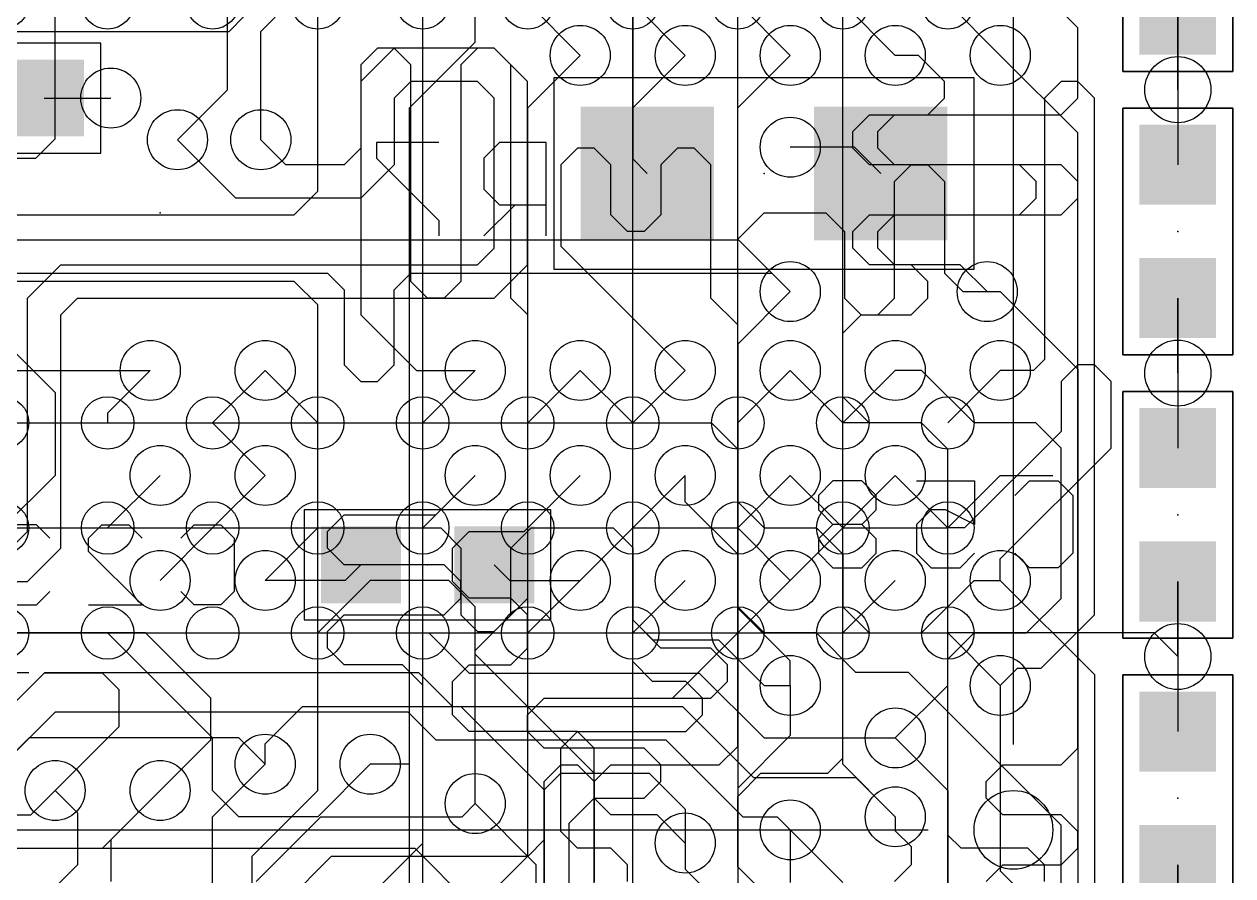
# Model space of a CAD drawing. Extents: x -61 to 136, y 23 to 123.
# Drawn here: x 89.76 to 98.97, y 73.45 to 79.94 of the extents above; entities that cross this region are included whole.
import ezdxf

# ---------------------------------------------------------------- set-up
doc = ezdxf.new("R2010")
doc.units = 0
for name, color, linetype in [('1', 14, 'CONTINUOUS'), ('13', 94, 'CONTINUOUS'), ('14', 94, 'CONTINUOUS'), ('16', 134, 'CONTINUOUS'), ('18', 94, 'CONTINUOUS'), ('2', 251, 'CONTINUOUS'), ('21', 251, 'CONTINUOUS'), ('23', 251, 'CONTINUOUS'), ('24', 54, 'CONTINUOUS'), ('26', 54, 'CONTINUOUS'), ('3', 214, 'CONTINUOUS'), ('39', 14, 'CONTINUOUS'), ('4', 214, 'CONTINUOUS'), ('40', 134, 'CONTINUOUS'), ('41', 14, 'CONTINUOUS')]:
    doc.layers.add(name, color=color, linetype=linetype)

# ---------------------------------------------------------------- blocks, each defined once
blk = doc.blocks.new('RECT')
blk.add_solid([(-0.5, -0.5), (0.5, -0.5), (-0.5, 0.5), (0.5, 0.5)])
blk = doc.blocks.new('PIE')
blk.add_circle((0, 0), 0.5)
blk = doc.blocks.new('ROUNDV')
blk.add_circle((0, 0), 0.5)

msp = doc.modelspace()

# ---------------------------------------------------------------- linework, layer by layer
at = {"layer": '1'}
for p, q in [((90, 79.0653), (90, 80.5)), ((91.567, 79.883), (91.784, 80.1)), ((94, 79.7), (93.6, 80.1)), ((94.8, 79.7), (94.4, 80.1)), ((95.6, 79.7), (95.2, 80.1)), ((96.4, 79.7), (96, 80.1)), ((97.2, 79.7), (96.8, 80.1)), ((91.313, 79.4385), (91.313, 80.01)), ((98.552, 79.4385), (98.552, 80.01)), ((91.567, 79.0575), (91.567, 79.883)), ((90.932, 79.0575), (91.313, 79.4385)), ((98.552, 79.4385), (98.552, 78.867)), ((89.8525, 78.9178), (90, 79.0653)), ((89.535, 78.9178), (89.8525, 78.9178)), ((98.552, 77.2795), (98.552, 77.851)), ((89.662, 77.47), (90, 77.132)), ((97.79, 77.343), (97.663, 77.216)), ((97.917, 77.343), (97.79, 77.343)), ((98.044, 77.216), (97.917, 77.343)), ((90.725, 77.3), (90.4, 76.975)), ((91.6, 77.3), (92, 76.9)), ((93.2, 77.3), (92.8, 76.9)), ((94, 77.3), (93.6, 76.9)), ((94.8, 77.3), (94.4, 76.9)), ((95.6, 77.3), (95.2, 76.9)), ((96.4, 77.3), (96, 76.9)), ((97.2, 77.3), (96.8, 76.9)), ((98.552, 77.2795), (98.552, 76.708)), ((97.663, 77.216), (97.663, 76.835)), ((98.044, 76.708), (98.044, 77.216)), ((90, 77.132), (90, 76.5)), ((90.4, 76.975), (90.4, 76.9)), ((91.6, 76.5), (91.2, 76.9)), ((97.663, 76.835), (96.928, 76.1)), ((97.2, 75.864), (98.044, 76.708)), ((90, 76.5), (89.6, 76.1)), ((90.4, 76.1), (90.8, 76.5)), ((93.2, 76.5), (92.8, 76.1)), ((94, 76.5), (93.6, 76.1)), ((94.8, 76.5), (94.4, 76.1)), ((95.6, 76.5), (95.2, 76.1)), ((96.4, 76.5), (96, 76.1)), ((91.2, 76.1), (90.8, 75.7)), ((91.6, 75.7), (92, 76.1)), ((96.928, 76.1), (96.8, 76.1)), ((97.2, 75.7), (97.2, 75.864)), ((92.4, 75.7), (92, 75.3)), ((93, 75.7), (92.4, 75.7)), ((93.2, 75.5), (93, 75.7)), ((94, 75.7), (93.6, 75.3)), ((94.4, 75.3), (94.8, 75.7)), ((95.6, 75.7), (95.2, 75.3)), ((96, 75.3), (96.4, 75.7)), ((98.552, 75.692), (98.552, 75.1205)), ((93.2, 75.1385), (93.2, 75.5)), ((91.2, 74.5), (90.4, 75.3)), ((98.3725, 75.3), (96.8, 75.3)), ((98.552, 75.1205), (98.3725, 75.3)), ((94.107, 74.2315), (93.2, 75.1385)), ((98.552, 75.1205), (98.552, 74.549)), ((91.6, 74.455), (91.8845, 74.7395)), ((91.8845, 74.7395), (93.091, 74.7395)), ((93.091, 74.7395), (93.726, 74.1045)), ((91.2, 74.1), (91.2, 74.5)), ((91.6, 74.3), (91.6, 74.455)), ((92.4, 74.3), (92, 73.9)), ((94.107, 71.8185), (94.107, 74.2315)), ((91.4, 73.9), (91.2, 74.1)), ((93.726, 74.1045), (93.726, 71.8185)), ((92, 73.9), (91.4, 73.9)), ((98.552, 72.9615), (98.552, 73.533))]:
    msp.add_line(p, q, dxfattribs=at)
at = {"layer": '13'}
for p, q in [((92.456, 79.756), (92.329, 79.629)), ((92.583, 79.756), (92.456, 79.756)), ((92.71, 79.629), (92.583, 79.756)), ((93.218, 79.756), (93.091, 79.629)), ((93.345, 79.756), (93.218, 79.756)), ((93.472, 79.629), (93.345, 79.756)), ((92.329, 79.629), (92.329, 77.724)), ((92.71, 77.978), (92.71, 79.629)), ((93.091, 79.629), (93.091, 77.978)), ((93.472, 77.851), (93.472, 79.629)), ((93.98, 78.994), (93.853, 78.867)), ((94.107, 78.994), (93.98, 78.994)), ((94.234, 78.867), (94.107, 78.994)), ((94.742, 78.994), (94.615, 78.867)), ((94.869, 78.994), (94.742, 78.994)), ((94.996, 78.867), (94.869, 78.994)), ((93.853, 78.867), (93.853, 78.247)), ((94.234, 78.486), (94.234, 78.867)), ((94.615, 78.867), (94.615, 78.486)), ((94.996, 77.851), (94.996, 78.867)), ((94.361, 78.359), (94.234, 78.486)), ((94.615, 78.486), (94.488, 78.359)), ((94.488, 78.359), (94.361, 78.359)), ((93.853, 78.247), (94.8, 77.3)), ((92.837, 77.851), (92.71, 77.978)), ((93.091, 77.978), (92.964, 77.851)), ((92.964, 77.851), (92.837, 77.851)), ((93.6, 77.723), (93.472, 77.851)), ((95.2, 77.647), (94.996, 77.851)), ((92.329, 77.724), (92.753, 77.3)), ((93.6, 75.566), (93.6, 77.723)), ((95.2, 75.488), (95.2, 77.647)), ((92.753, 77.3), (93.2, 77.3)), ((94.4, 76.9), (94, 77.3)), ((96, 76.9), (95.6, 77.3)), ((94.4, 75.399), (94.4, 76.9)), ((96.6, 76.9), (96, 76.9)), ((96.8, 76.7), (96.6, 76.9)), ((96.8, 71.3), (96.8, 76.7)), ((92.9, 76.2), (93.2, 76.5)), ((92.075, 76.073), (92.202, 76.2)), ((92.202, 76.2), (92.9, 76.2)), ((92.075, 75.946), (92.075, 76.073)), ((92.202, 75.819), (92.075, 75.946)), ((92.964, 75.819), (92.202, 75.819)), ((93.091, 75.692), (92.964, 75.819)), ((93.091, 75.565), (93.091, 75.692)), ((92.964, 75.438), (93.091, 75.565)), ((93.2, 75.166), (93.6, 75.566)), ((92.075, 75.311), (92.202, 75.438)), ((92.202, 75.438), (92.964, 75.438)), ((95.6, 75.088), (95.2, 75.488)), ((94.615, 75.184), (94.4, 75.399)), ((92.075, 75.184), (92.075, 75.311)), ((92.202, 75.057), (92.075, 75.184)), ((93.2, 74), (93.2, 75.166)), ((94.996, 75.184), (94.615, 75.184)), ((95.123, 75.057), (94.996, 75.184)), ((92.6465, 75.057), (92.202, 75.057)), ((92.8, 74.9035), (92.6465, 75.057)), ((95.123, 74.93), (95.123, 75.057)), ((95.6, 74.9), (95.6, 75.088)), ((92.8, 73.7), (92.8, 74.9035)), ((94.996, 74.803), (95.123, 74.93)), ((95.6, 74.9), (95.6, 74.518)), ((93.599, 74.676), (93.726, 74.803)), ((93.726, 74.803), (94.996, 74.803)), ((93.599, 74.549), (93.599, 74.676)), ((93.726, 74.422), (93.599, 74.549)), ((95.6, 74.518), (95.2, 74.118)), ((94.488, 74.422), (93.726, 74.422)), ((94.615, 74.295), (94.488, 74.422)), ((94.615, 74.168), (94.615, 74.295)), ((94.488, 74.041), (94.615, 74.168)), ((95.2, 74.118), (95.2, 66.8)), ((93.9165, 73.8505), (94.107, 74.041)), ((94.107, 74.041), (94.488, 74.041)), ((93.2, 74), (93.6625, 73.5375)), ((93.9165, 72.0835), (93.9165, 73.8505)), ((95.6, 73.8), (96, 73.4)), ((92.2, 73.1), (92.8, 73.7)), ((93.6625, 73.5375), (93.6625, 72.9615))]:
    msp.add_line(p, q, dxfattribs=at)
at = {"layer": '14'}
for p, q in [((96.393, 78.74), (96.52, 78.867)), ((96.52, 78.867), (96.647, 78.867)), ((96.647, 78.867), (96.774, 78.74)), ((96.393, 77.851), (96.393, 78.74)), ((96.774, 78.74), (96.774, 78.0415)), ((95.1955, 78.2955), (95.4, 78.5)), ((95.4, 78.5), (95.871, 78.5)), ((95.871, 78.5), (96.012, 78.359)), ((96.012, 78.359), (96.012, 77.851)), ((81.9785, 78.2955), (95.1955, 78.2955)), ((89.662, 78.0415), (92.075, 78.0415)), ((92.075, 78.0415), (92.202, 77.9145)), ((92.583, 77.9145), (92.71, 78.0415)), ((92.71, 78.0415), (95.4585, 78.0415)), ((95.4585, 78.0415), (95.6, 77.9)), ((96.774, 78.0415), (96.9155, 77.9)), ((92.202, 77.9145), (92.202, 77.343)), ((92.583, 77.343), (92.583, 77.9145)), ((96.9155, 77.9), (97.1, 77.9)), ((96.012, 77.851), (96.139, 77.724)), ((96.266, 77.724), (96.393, 77.851)), ((96.139, 77.724), (96.266, 77.724)), ((92.202, 77.343), (92.329, 77.216)), ((92.456, 77.216), (92.583, 77.343)), ((92.329, 77.216), (92.456, 77.216)), ((84.136, 76.9), (95, 76.9)), ((95, 76.9), (95.2, 76.7)), ((95.2, 76.7), (95.2, 76.3)), ((94.8, 76.3), (94.8, 76.5)), ((95.2, 75.9), (94.8, 76.3)), ((95.2, 76.3), (95.4, 76.1)), ((84.2, 76.1), (92.937, 76.1)), ((92.937, 76.1), (93.091, 75.946)), ((93.472, 75.946), (93.626, 76.1)), ((93.626, 76.1), (94.25, 76.1)), ((94.25, 76.1), (94.4, 75.95)), ((95.4, 76.1), (95.8, 76.1)), ((95.8, 76.1), (96, 75.9)), ((93.091, 75.946), (93.091, 75.438)), ((93.472, 75.438), (93.472, 75.946)), ((94.4, 75.95), (94.4, 75.4)), ((95.2, 75.5), (95.2, 75.9)), ((96, 75.9), (96, 75.5)), ((97.2, 75.7), (97.917, 74.983)), ((95.4, 75.3), (95.2, 75.5)), ((96, 75.5), (96.2, 75.3)), ((93.091, 75.438), (93.218, 75.311)), ((93.345, 75.311), (93.472, 75.438)), ((94.4, 75.4), (94.5525, 75.2475)), ((80.91, 75.3), (92.848, 75.3)), ((92.848, 75.3), (93.1545, 74.9935)), ((93.218, 75.311), (93.345, 75.311)), ((94.5525, 75.2475), (95.0525, 75.2475)), ((95.0525, 75.2475), (95.4, 74.9)), ((95.8, 75.3), (95.4, 75.3)), ((96.1, 75), (95.8, 75.3)), ((96.2, 75.3), (96.8, 75.3)), ((96.8, 75.3), (97.2, 74.9)), ((89.3445, 74.422), (89.9225, 75)), ((89.9225, 75), (92.767, 75)), ((92.767, 75), (93.0275, 74.7395)), ((93.1545, 74.9935), (94.9071, 74.9935)), ((94.9071, 74.9935), (95.4006, 74.5)), ((96.5, 75), (96.1, 75)), ((97.663, 73.837), (96.5, 75)), ((97.917, 74.983), (97.917, 66.167)), ((95.4, 74.9), (95.6, 74.9)), ((89.4715, 74.168), (90.0035, 74.7)), ((90.0035, 74.7), (92.686, 74.7)), ((92.686, 74.7), (92.9005, 74.4855)), ((93.0275, 74.7395), (94.7801, 74.7395)), ((94.7801, 74.7395), (95.3196, 74.2)), ((92.9005, 74.4855), (94.6531, 74.4855)), ((94.6531, 74.4855), (95.2386, 73.9)), ((95.4006, 74.5), (96.4, 74.5)), ((93.726, 74.1045), (93.853, 74.2315)), ((93.853, 74.2315), (94.5261, 74.2315)), ((94.5261, 74.2315), (94.8, 73.9576)), ((95.3196, 74.2), (96.1, 74.2)), ((96.1, 74.2), (96.4, 73.9)), ((89.814, 73.914), (90, 74.1)), ((90.36, 73.66), (90.8, 74.1)), ((93.726, 73.7235), (93.726, 74.1045)), ((93.1, 73.9), (93.2, 74)), ((94.8, 73.9576), (94.8, 73.7)), ((84.3915, 73.914), (89.814, 73.914)), ((91.531, 73.406), (92.025, 73.9)), ((92.025, 73.9), (93.1, 73.9)), ((95.2386, 73.9), (95.5, 73.9)), ((95.5, 73.9), (95.6, 73.8)), ((97.663, 71.755), (97.663, 73.837)), ((82.6135, 73.66), (90.36, 73.66)), ((93.6025, 73.6), (93.726, 73.7235)), ((91.404, 72.898), (92.106, 73.6)), ((92.106, 73.6), (93.6025, 73.6))]:
    msp.add_line(p, q, dxfattribs=at)
at = {"layer": '16'}
for p, q in [((94.4, 80.1), (94.4, 78.911)), ((98.552, 80.01), (98.552, 79.4385)), ((91.3257, 79.883), (91.44, 79.9973)), ((88.265, 79.883), (91.3257, 79.883)), ((92.583, 79.756), (92.329, 79.502)), ((93.345, 79.756), (92.583, 79.756)), ((93.599, 79.502), (93.345, 79.756)), ((92.329, 79.502), (92.329, 78.994)), ((92.71, 79.502), (92.583, 79.375)), ((93.218, 79.502), (92.71, 79.502)), ((93.345, 79.375), (93.218, 79.502)), ((93.599, 78.105), (93.599, 79.502)), ((97.663, 79.502), (97.536, 79.375)), ((97.79, 79.502), (97.663, 79.502)), ((97.917, 79.375), (97.79, 79.502)), ((89.916, 79.375), (90.424, 79.375)), ((92.583, 79.375), (92.583, 78.867)), ((93.345, 78.232), (93.345, 79.375)), ((97.536, 79.375), (97.536, 77.384)), ((97.917, 75.438), (97.917, 79.375)), ((98.552, 79.4385), (98.552, 78.867)), ((91.3765, 78.613), (90.932, 79.0575)), ((91.7575, 78.867), (91.567, 79.0575)), ((96.089, 79), (95.6, 79)), ((96.289, 78.8), (96.089, 79)), ((92.329, 78.994), (92.202, 78.867)), ((94.4, 78.911), (94.511, 78.8)), ((92.202, 78.867), (91.7575, 78.867)), ((92.583, 78.867), (92.329, 78.613)), ((92.329, 78.613), (91.3765, 78.613)), ((93.218, 78.105), (93.345, 78.232)), ((89.789, 77.851), (90.043, 78.105)), ((90.043, 78.105), (93.218, 78.105)), ((93.345, 77.851), (93.599, 78.105)), ((89.789, 76.073), (89.789, 77.851)), ((90.043, 77.724), (90.17, 77.851)), ((90.17, 77.851), (93.345, 77.851)), ((98.552, 77.851), (98.552, 77.2795)), ((90.043, 75.946), (90.043, 77.724)), ((97.536, 77.384), (97.452, 77.3)), ((96.6, 77.3), (96.4, 77.3)), ((97, 76.9), (96.6, 77.3)), ((97.452, 77.3), (97.2, 77.3)), ((98.552, 77.2795), (98.552, 76.708)), ((97.471, 76.9), (97, 76.9)), ((97.663, 76.708), (97.471, 76.9)), ((97.663, 75.563), (97.663, 76.708)), ((89.662, 75.946), (89.789, 76.073)), ((89.789, 75.692), (90.043, 75.946)), ((92.329, 75.819), (92.21, 75.7)), ((93.345, 75.819), (93.464, 75.7)), ((89.281, 75.692), (89.789, 75.692)), ((92.21, 75.7), (91.6, 75.7)), ((93.464, 75.7), (94, 75.7)), ((96.6, 75.3), (97, 75.7)), ((97, 75.7), (97.2, 75.7)), ((98.552, 75.1205), (98.552, 75.692)), ((97.4, 75.3), (97.663, 75.563)), ((97.5106, 75.0316), (97.917, 75.438)), ((82.307, 75.3), (96.6, 75.3)), ((96.8, 75.1), (97, 75.3)), ((97, 75.3), (97.4, 75.3)), ((96.8, 72.6), (96.8, 75.1)), ((98.552, 75.1205), (98.552, 74.549)), ((97.2, 74.9), (97.3316, 75.0316)), ((97.3316, 75.0316), (97.5106, 75.0316)), ((97.2, 74.9), (97.2, 73.488)), ((89.8035, 74.5), (89.2175, 73.914)), ((91.4, 74.5), (89.8035, 74.5)), ((91.6, 74.3), (91.4, 74.5)), ((93.726, 74.168), (93.853, 74.295)), ((93.853, 74.295), (93.98, 74.295)), ((93.98, 74.295), (94.107, 74.168)), ((93.726, 72.771), (93.726, 74.168)), ((94.107, 74.168), (94.107, 73.406)), ((95.6, 73.8), (95.6, 73.4)), ((83.185, 73.66), (92.74, 73.66)), ((92.74, 73.66), (93.2, 73.2)), ((97.2, 73.488), (97.917, 72.771)), ((98.552, 73.533), (98.552, 72.9615))]:
    msp.add_line(p, q, dxfattribs=at)
at = {"layer": '2'}
for p, q in [((96.8, 76.1), (97.2, 76.5)), ((97.2, 76.5), (97.6, 76.5)), ((94, 75.7), (94.4, 76.1)), ((94.4, 76.1), (95.2, 76.1)), ((95.2, 76.1), (95.6, 75.7)), ((95.6, 75.7), (96, 76.1)), ((96, 76.1), (96.8, 76.1)), ((95.6, 75.7), (94.7, 74.8)), ((94.7, 74.8), (94.3, 74.8))]:
    msp.add_line(p, q, dxfattribs=at)
at = {"layer": '21'}
for p, q in [((97.3, 74.45), (97.3, 83.2)), ((85.05, 73.8), (96.65, 73.8))]:
    msp.add_line(p, q, dxfattribs=at)
at = {"layer": '23'}
for p in [(90.8, 78.5), (98.552, 78.359), (98.552, 76.2), (98.552, 74.041)]:
    msp.add_point(p, dxfattribs=at)
at = {"layer": '24'}
for p in [(95.4, 78.8), (98.552, 78.359), (98.552, 76.2), (92.837, 75.819), (98.552, 74.041)]:
    msp.add_point(p, dxfattribs=at)
at = {"layer": '26'}
for p, q in [((92.9225, 79.0362), (92.448, 79.0362)), ((92.448, 79.0362), (92.448, 78.9176)), ((93.3852, 79.0362), (93.2666, 78.9176)), ((93.7411, 79.0362), (93.3852, 79.0362)), ((93.7411, 78.3244), (93.7411, 79.0362)), ((92.448, 78.9176), (92.9225, 78.443)), ((93.2666, 78.9176), (93.2666, 78.6803)), ((93.2666, 78.6803), (93.3852, 78.5617)), ((93.5038, 78.5617), (93.2666, 78.3244)), ((93.3852, 78.5617), (93.7411, 78.5617)), ((92.9225, 78.443), (92.9225, 78.3244)), ((95.9245, 76.4577), (95.8143, 76.3475)), ((96.1448, 76.4577), (95.9245, 76.4577)), ((96.255, 76.3475), (96.1448, 76.4577)), ((96.5627, 76.4577), (97.0034, 76.4577)), ((97.0034, 76.4577), (97.0034, 76.1272)), ((97.3112, 76.3475), (97.4213, 76.4577)), ((97.4213, 76.4577), (97.6416, 76.4577)), ((97.6416, 76.4577), (97.7518, 76.3475)), ((95.8143, 76.3475), (95.8143, 76.2373)), ((96.255, 76.2373), (96.255, 76.3475)), ((97.7518, 76.3475), (97.7518, 75.9069)), ((95.8143, 76.2373), (95.9245, 76.1272)), ((96.1448, 76.1272), (96.255, 76.2373)), ((96.6729, 76.2373), (96.5627, 76.1272)), ((96.7831, 76.2373), (96.6729, 76.2373)), ((97.0034, 76.1272), (96.7831, 76.2373)), ((89.8588, 76.1243), (89.6555, 76.1243)), ((89.9605, 76.0226), (89.8588, 76.1243)), ((90.2554, 76.0226), (90.3571, 76.1243)), ((90.3571, 76.1243), (90.5605, 76.1243)), ((90.5605, 76.1243), (90.6622, 76.0226)), ((90.9571, 76.0226), (91.0587, 76.1243)), ((91.0587, 76.1243), (91.2621, 76.1243)), ((91.2621, 76.1243), (91.3638, 76.0226)), ((95.9245, 76.1272), (95.8143, 76.017)), ((96.1448, 76.1272), (95.9245, 76.1272)), ((96.255, 76.017), (96.1448, 76.1272)), ((96.5627, 76.1272), (96.5627, 75.9069)), ((90.2554, 75.9209), (90.2554, 76.0226)), ((91.3638, 76.0226), (91.3638, 75.6159)), ((95.8143, 76.017), (95.8143, 75.9069)), ((96.255, 75.9069), (96.255, 76.017)), ((90.6622, 75.5142), (90.2554, 75.9209)), ((95.8143, 75.9069), (95.9245, 75.7967)), ((96.1448, 75.7967), (96.255, 75.9069)), ((96.5627, 75.9069), (96.6729, 75.7967)), ((96.8932, 75.7967), (97.0034, 75.9069)), ((97.4213, 75.7967), (97.3112, 75.9069)), ((97.7518, 75.9069), (97.6416, 75.7967)), ((95.9245, 75.7967), (96.1448, 75.7967)), ((96.6729, 75.7967), (96.8932, 75.7967)), ((97.6416, 75.7967), (97.4213, 75.7967)), ((89.8588, 75.5142), (89.9605, 75.6159)), ((91.0587, 75.5142), (90.9571, 75.6159)), ((91.3638, 75.6159), (91.2621, 75.5142)), ((89.6555, 75.5142), (89.8588, 75.5142)), ((90.2554, 75.5142), (90.6622, 75.5142)), ((91.2621, 75.5142), (91.0587, 75.5142))]:
    msp.add_line(p, q, dxfattribs=at)
at = {"layer": '3'}
for p, q in [((93.2, 79.8), (93.2, 81.3)), ((95.2, 78.3), (95.2, 81.357)), ((92, 78.665), (92, 80.9)), ((97.79, 79.91), (97.2, 80.5)), ((94.4, 72.2), (94.4, 80.1)), ((96, 74.3), (96, 80.1)), ((97.79, 79.375), (97.79, 79.91)), ((92.7, 79.3), (93.2, 79.8)), ((97.663, 79.248), (97.79, 79.375)), ((92.7, 74.3), (92.7, 79.3)), ((96.266, 79.121), (96.393, 79.248)), ((96.393, 79.248), (97.663, 79.248)), ((96.266, 78.994), (96.266, 79.121)), ((96.393, 78.867), (96.266, 78.994)), ((97.663, 78.867), (96.393, 78.867)), ((97.79, 78.74), (97.663, 78.867)), ((97.79, 78.613), (97.79, 78.74)), ((91.821, 78.486), (92, 78.665)), ((97.663, 78.486), (97.79, 78.613)), ((89.408, 78.486), (91.821, 78.486)), ((96.266, 78.359), (96.393, 78.486)), ((96.393, 78.486), (97.663, 78.486)), ((96.266, 78.232), (96.266, 78.359)), ((95.6, 77.9), (95.2, 78.3)), ((96.393, 78.105), (96.266, 78.232)), ((96.895, 78.105), (96.393, 78.105)), ((97.1, 77.9), (96.895, 78.105)), ((91.821, 77.978), (89.408, 77.978)), ((92, 77.799), (91.821, 77.978)), ((95.6, 77.9), (95.2, 77.5)), ((97.1, 77.9), (97.2, 77.9)), ((97.2, 77.9), (97.79, 77.31)), ((92, 74.1), (92, 77.799)), ((95.2, 77.5), (95.2, 70)), ((85.809, 77.3), (90.725, 77.3)), ((91.2, 76.9), (91.6, 77.3)), ((97.79, 77.31), (97.79, 70.19)), ((85.79, 76.9), (91.2, 76.9)), ((91.2, 76.1), (91.6, 76.5)), ((93.573, 76.073), (94, 76.5)), ((96.8, 76.1), (96.4, 76.5)), ((85.8, 76.1), (91.2, 76.1)), ((93.0275, 75.946), (93.1545, 76.073)), ((93.1545, 76.073), (93.573, 76.073)), ((96.8, 73.761), (96.8, 76.1)), ((93.0275, 75.692), (93.0275, 75.946)), ((93.1545, 75.565), (93.0275, 75.692)), ((93.472, 75.565), (93.1545, 75.565)), ((93.599, 75.438), (93.472, 75.565)), ((93.599, 75.184), (93.599, 75.438)), ((90.689, 75.3), (85.8, 75.3)), ((91.186, 74.803), (90.689, 75.3)), ((93.472, 75.057), (93.599, 75.184)), ((93.0275, 74.93), (93.1545, 75.057)), ((93.1545, 75.057), (93.472, 75.057)), ((89.916, 74.9935), (89.3445, 74.422)), ((90.3605, 74.9935), (89.916, 74.9935)), ((90.4875, 74.8665), (90.3605, 74.9935)), ((90.4875, 74.5875), (90.4875, 74.8665)), ((93.0275, 74.676), (93.0275, 74.93)), ((91.186, 74.486), (91.186, 74.803)), ((93.1545, 74.549), (93.0275, 74.676)), ((90, 74.1), (90.4875, 74.5875)), ((90.8, 74.1), (91.186, 74.486)), ((93.98, 74.549), (93.1545, 74.549)), ((94.107, 74.422), (93.98, 74.549)), ((94.107, 72.771), (94.107, 74.422)), ((91.2, 73.9), (91.6, 74.3)), ((92.7, 74.3), (92.4, 74.3)), ((92.7, 72.973), (92.7, 74.3)), ((96.4, 73.9), (96, 74.3)), ((90, 74.1), (90.17, 73.93)), ((90.8, 74.1), (90.424, 73.724)), ((91.5, 73.6), (92, 74.1)), ((90.17, 73.93), (90.17, 73.533)), ((91.2, 67.927), (91.2, 73.9)), ((96.4, 73.9), (96.4, 73.794)), ((96.4, 73.794), (96.52, 73.674)), ((96.901, 73.66), (96.8, 73.761)), ((90.424, 73.724), (90.424, 73.406)), ((96.52, 73.674), (96.52, 73.533)), ((97.409, 73.66), (96.901, 73.66)), ((97.536, 73.533), (97.409, 73.66)), ((91.5, 71.3), (91.5, 73.6)), ((90.17, 73.533), (89.662, 73.025)), ((96.52, 73.533), (96.393, 73.406)), ((97.536, 73.406), (97.536, 73.533))]:
    msp.add_line(p, q, dxfattribs=at)
at = {"layer": '39'}
for p, q in [((98.1329, 79.5782), (98.1329, 81.4578)), ((98.9711, 81.4578), (98.9711, 79.5782)), ((98.9711, 79.5782), (98.1329, 79.5782)), ((98.1329, 77.4192), (98.1329, 79.2988)), ((98.1329, 79.2988), (98.9711, 79.2988)), ((98.9711, 79.2988), (98.9711, 77.4192)), ((98.9711, 77.4192), (98.1329, 77.4192)), ((98.1329, 75.2602), (98.1329, 77.1398)), ((98.1329, 77.1398), (98.9711, 77.1398)), ((98.9711, 77.1398), (98.9711, 75.2602)), ((98.9711, 75.2602), (98.1329, 75.2602)), ((98.1329, 73.1012), (98.1329, 74.9808)), ((98.1329, 74.9808), (98.9711, 74.9808)), ((98.9711, 74.9808), (98.9711, 73.1012))]:
    msp.add_line(p, q, dxfattribs=at)
at = {"layer": '4'}
for p, q in [((92.8, 71.6), (92.8, 80.1)), ((93.6, 79.3), (94, 79.7)), ((94.4, 79.3), (94.8, 79.7)), ((95.2, 79.3), (95.6, 79.7)), ((96.576, 79.7), (96.4, 79.7)), ((96.774, 79.502), (96.576, 79.7)), ((97.79, 79.11), (97.2, 79.7)), ((96.774, 79.375), (96.774, 79.502)), ((96.647, 79.248), (96.774, 79.375)), ((93.6, 73.6), (93.6, 79.3)), ((94.4, 75.0815), (94.4, 79.3)), ((95.2, 74.4355), (95.2, 79.3)), ((96.0755, 79.121), (96.2025, 79.248)), ((96.2025, 79.248), (96.647, 79.248)), ((96.0755, 78.994), (96.0755, 79.121)), ((97.79, 74.422), (97.79, 79.11)), ((96.2025, 78.867), (96.0755, 78.994)), ((97.3455, 78.867), (96.2025, 78.867)), ((97.4725, 78.74), (97.3455, 78.867)), ((97.4725, 78.613), (97.4725, 78.74)), ((97.3455, 78.486), (97.4725, 78.613)), ((96.0755, 78.359), (96.2025, 78.486)), ((96.2025, 78.486), (97.3455, 78.486)), ((96.0755, 78.232), (96.0755, 78.359)), ((96.2025, 78.105), (96.0755, 78.232)), ((96.52, 78.105), (96.2025, 78.105)), ((96.647, 77.978), (96.52, 78.105)), ((96.647, 77.851), (96.647, 77.978)), ((96.52, 77.724), (96.647, 77.851)), ((96, 77.585), (96.139, 77.724)), ((96.139, 77.724), (96.52, 77.724)), ((96, 77.1), (96, 77.585)), ((96.2, 76.9), (96, 77.1)), ((96.6, 76.9), (96.2, 76.9)), ((96.8, 76.7), (96.6, 76.9)), ((96.8, 74.9), (96.8, 76.7)), ((96, 76.1), (95.6, 76.5)), ((96, 74.3465), (96, 76.1)), ((94.5515, 74.93), (94.4, 75.0815)), ((94.8055, 74.93), (94.5515, 74.93)), ((94.9325, 74.803), (94.8055, 74.93)), ((96.4, 74.5), (96.8, 74.9)), ((94.9325, 74.676), (94.9325, 74.803)), ((94.8055, 74.549), (94.9325, 74.676)), ((93.853, 74.422), (93.98, 74.549)), ((93.98, 74.549), (94.8055, 74.549)), ((96.4, 74.5), (96.8, 74.1)), ((93.853, 73.787), (93.853, 74.422)), ((95.0595, 74.295), (95.2, 74.4355)), ((97.663, 74.295), (97.79, 74.422)), ((95.885, 74.2315), (96, 74.3465)), ((94.107, 74.168), (94.234, 74.295)), ((94.234, 74.295), (95.0595, 74.295)), ((95.2, 74.0545), (95.377, 74.2315)), ((95.377, 74.2315), (95.885, 74.2315)), ((97.0915, 74.168), (97.2185, 74.295)), ((97.2185, 74.295), (97.663, 74.295)), ((94.107, 74.041), (94.107, 74.168)), ((97.0915, 74.041), (97.0915, 74.168)), ((94.234, 73.914), (94.107, 74.041)), ((95.2, 73.5195), (95.2, 74.0545)), ((96.8, 74.1), (96.8, 66.99)), ((97.2185, 73.914), (97.0915, 74.041)), ((94.586, 73.914), (94.234, 73.914)), ((94.8, 73.7), (94.586, 73.914)), ((97.663, 73.914), (97.2185, 73.914)), ((97.79, 73.787), (97.663, 73.914)), ((93.98, 73.66), (93.853, 73.787)), ((97.79, 73.66), (97.79, 73.787)), ((94.234, 73.66), (93.98, 73.66)), ((94.361, 73.533), (94.234, 73.66)), ((94.8, 73.7), (94.8, 73.5)), ((97.663, 73.533), (97.79, 73.66)), ((93.2, 73.2), (93.6, 73.6)), ((94.361, 73.406), (94.361, 73.533)), ((94.8, 73.5), (95.2, 73.1)), ((95.377, 73.3425), (95.2, 73.5195)), ((97.0915, 73.406), (97.2185, 73.533)), ((97.2185, 73.533), (97.663, 73.533))]:
    msp.add_line(p, q, dxfattribs=at)
at = {"layer": '40'}
for p, q in [((98.1329, 81.4578), (98.1329, 79.5782)), ((98.9711, 79.5782), (98.9711, 81.4578)), ((90.3478, 79.7941), (88.4682, 79.7941)), ((90.3478, 78.9559), (90.3478, 79.7941)), ((98.1329, 79.5782), (98.9711, 79.5782)), ((97, 79.529), (93.8, 79.529)), ((93.8, 79.529), (93.8, 78.071)), ((97, 78.071), (97, 79.529)), ((98.1329, 79.2988), (98.1329, 77.4192)), ((98.9711, 79.2988), (98.1329, 79.2988)), ((98.9711, 77.4192), (98.9711, 79.2988)), ((88.4682, 78.9559), (90.3478, 78.9559)), ((93.8, 78.071), (97, 78.071)), ((98.1329, 77.4192), (98.9711, 77.4192)), ((98.9711, 77.1398), (98.1329, 77.1398)), ((98.1329, 77.1398), (98.1329, 75.2602)), ((98.9711, 75.2602), (98.9711, 77.1398)), ((93.7768, 76.2381), (91.8972, 76.2381)), ((91.8972, 76.2381), (91.8972, 75.3999)), ((93.7768, 75.3999), (93.7768, 76.2381)), ((91.8972, 75.3999), (93.7768, 75.3999)), ((98.1329, 75.2602), (98.9711, 75.2602)), ((98.1329, 74.9808), (98.1329, 73.1012)), ((98.9711, 74.9808), (98.1329, 74.9808)), ((98.9711, 73.1012), (98.9711, 74.9808))]:
    msp.add_line(p, q, dxfattribs=at)
at = {"layer": '41'}
msp.add_line((89.6, 75), (89.8, 75), dxfattribs=at)

# ---------------------------------------------------------------- block references
at = {"layer": '1'}
for p, xscale, yscale in [((89.6, 80.1), 0.4, 0.4), ((90.4, 80.1), 0.4, 0.4), ((91.2, 80.1), 0.4, 0.4), ((92, 80.1), 0.4, 0.4), ((92.8, 80.1), 0.4, 0.4), ((93.6, 80.1), 0.4, 0.4), ((94.4, 80.1), 0.4, 0.4), ((95.2, 80.1), 0.4, 0.4), ((96, 80.1), 0.4, 0.4), ((96.8, 80.1), 0.4, 0.4), ((89.6, 76.9), 0.4, 0.4), ((90.4, 76.9), 0.4, 0.4), ((91.2, 76.9), 0.4, 0.4), ((92, 76.9), 0.4, 0.4), ((92.8, 76.9), 0.4, 0.4), ((93.6, 76.9), 0.4, 0.4), ((94.4, 76.9), 0.4, 0.4), ((95.2, 76.9), 0.4, 0.4), ((96, 76.9), 0.4, 0.4), ((96.8, 76.9), 0.4, 0.4), ((89.6, 76.1), 0.4, 0.4), ((90.4, 76.1), 0.4, 0.4), ((91.2, 76.1), 0.4, 0.4), ((92, 76.1), 0.4, 0.4), ((92.8, 76.1), 0.4, 0.4), ((93.6, 76.1), 0.4, 0.4), ((94.4, 76.1), 0.4, 0.4), ((95.2, 76.1), 0.4, 0.4), ((96, 76.1), 0.4, 0.4), ((96.8, 76.1), 0.4, 0.4), ((89.6, 75.3), 0.4, 0.4), ((90.4, 75.3), 0.4, 0.4), ((91.2, 75.3), 0.4, 0.4), ((92, 75.3), 0.4, 0.4), ((92.8, 75.3), 0.4, 0.4), ((93.6, 75.3), 0.4, 0.4), ((94.4, 75.3), 0.4, 0.4), ((95.2, 75.3), 0.4, 0.4), ((96, 75.3), 0.4, 0.4), ((96.8, 75.3), 0.4, 0.4), ((97.3, 73.8), 0.6, 0.6)]:
    msp.add_blockref('PIE', p, dxfattribs=dict(at, xscale=xscale, yscale=yscale))
at = {"layer": '1', "xscale": 0.6096, "yscale": 0.5842}
for p, rotation in [((98.552, 80.01), 90), ((98.552, 78.867), 270), ((98.552, 77.851), 270), ((98.552, 76.708), 90), ((98.552, 75.692), 90), ((98.552, 74.549), 270), ((98.552, 73.533), 270)]:
    msp.add_blockref('RECT', p, dxfattribs=dict(at, rotation=rotation))
at = {"layer": '16'}
for p, xscale, yscale, rotation in [((98.552, 80.01), 0.6096, 0.5842, 90), ((94.511, 78.8), 1.016, 1.016, 180), ((96.289, 78.8), 1.016, 1.016, 180), ((98.552, 78.867), 0.6096, 0.5842, 270), ((98.552, 77.851), 0.6096, 0.5842, 270), ((98.552, 76.708), 0.6096, 0.5842, 90), ((92.329, 75.819), 0.6096, 0.5842, 180), ((93.345, 75.819), 0.6096, 0.5842, 180), ((98.552, 75.692), 0.6096, 0.5842, 90), ((98.552, 74.549), 0.6096, 0.5842, 270), ((98.552, 73.533), 0.6096, 0.5842, 270)]:
    msp.add_blockref('RECT', p, dxfattribs=dict(at, xscale=xscale, yscale=yscale, rotation=rotation))
at = {"layer": '16', "xscale": 0.6096, "yscale": 0.5842}
msp.add_blockref('RECT', (89.916, 79.375), dxfattribs=at)
at = {"layer": '18'}
for p, xscale, yscale in [((94, 79.7), 0.4572, 0.4572), ((94, 79.7), 0.4572, 0.4572), ((94, 79.7), 0.4572, 0.4572), ((94, 79.7), 0.4572, 0.4572), ((94, 79.7), 0.4572, 0.4572), ((94, 79.7), 0.4572, 0.4572), ((94, 79.7), 0.4572, 0.4572), ((94, 79.7), 0.4572, 0.4572), ((94.8, 79.7), 0.4572, 0.4572), ((94.8, 79.7), 0.4572, 0.4572), ((94.8, 79.7), 0.4572, 0.4572), ((94.8, 79.7), 0.4572, 0.4572), ((94.8, 79.7), 0.4572, 0.4572), ((94.8, 79.7), 0.4572, 0.4572), ((94.8, 79.7), 0.4572, 0.4572), ((94.8, 79.7), 0.4572, 0.4572), ((95.6, 79.7), 0.4572, 0.4572), ((95.6, 79.7), 0.4572, 0.4572), ((95.6, 79.7), 0.4572, 0.4572), ((95.6, 79.7), 0.4572, 0.4572), ((95.6, 79.7), 0.4572, 0.4572), ((95.6, 79.7), 0.4572, 0.4572), ((95.6, 79.7), 0.4572, 0.4572), ((95.6, 79.7), 0.4572, 0.4572), ((96.4, 79.7), 0.4572, 0.4572), ((96.4, 79.7), 0.4572, 0.4572), ((96.4, 79.7), 0.4572, 0.4572), ((96.4, 79.7), 0.4572, 0.4572), ((96.4, 79.7), 0.4572, 0.4572), ((96.4, 79.7), 0.4572, 0.4572), ((96.4, 79.7), 0.4572, 0.4572), ((96.4, 79.7), 0.4572, 0.4572), ((97.2, 79.7), 0.4572, 0.4572), ((97.2, 79.7), 0.4572, 0.4572), ((97.2, 79.7), 0.4572, 0.4572), ((97.2, 79.7), 0.4572, 0.4572), ((97.2, 79.7), 0.4572, 0.4572), ((97.2, 79.7), 0.4572, 0.4572), ((97.2, 79.7), 0.4572, 0.4572), ((97.2, 79.7), 0.4572, 0.4572), ((98.552, 79.4385), 0.5032, 0.5032), ((98.552, 79.4385), 0.5032, 0.5032), ((98.552, 79.4385), 0.5032, 0.5032), ((98.552, 79.4385), 0.5032, 0.5032), ((98.552, 79.4385), 0.5032, 0.5032), ((98.552, 79.4385), 0.5032, 0.5032), ((98.552, 79.4385), 0.5032, 0.5032), ((98.552, 79.4385), 0.5032, 0.5032), ((90.424, 79.375), 0.4572, 0.4572), ((90.424, 79.375), 0.4572, 0.4572), ((90.424, 79.375), 0.4572, 0.4572), ((90.424, 79.375), 0.4572, 0.4572), ((90.424, 79.375), 0.4572, 0.4572), ((90.424, 79.375), 0.4572, 0.4572), ((90.424, 79.375), 0.4572, 0.4572), ((90.424, 79.375), 0.4572, 0.4572), ((90.932, 79.0575), 0.4572, 0.4572), ((90.932, 79.0575), 0.4572, 0.4572), ((90.932, 79.0575), 0.4572, 0.4572), ((90.932, 79.0575), 0.4572, 0.4572), ((90.932, 79.0575), 0.4572, 0.4572), ((90.932, 79.0575), 0.4572, 0.4572), ((90.932, 79.0575), 0.4572, 0.4572), ((90.932, 79.0575), 0.4572, 0.4572), ((91.567, 79.0575), 0.4572, 0.4572), ((91.567, 79.0575), 0.4572, 0.4572), ((91.567, 79.0575), 0.4572, 0.4572), ((91.567, 79.0575), 0.4572, 0.4572), ((91.567, 79.0575), 0.4572, 0.4572), ((91.567, 79.0575), 0.4572, 0.4572), ((91.567, 79.0575), 0.4572, 0.4572), ((91.567, 79.0575), 0.4572, 0.4572), ((95.6, 79), 0.4572, 0.4572), ((95.6, 79), 0.4572, 0.4572), ((95.6, 79), 0.4572, 0.4572), ((95.6, 79), 0.4572, 0.4572), ((95.6, 79), 0.4572, 0.4572), ((95.6, 79), 0.4572, 0.4572), ((95.6, 79), 0.4572, 0.4572), ((95.6, 79), 0.4572, 0.4572), ((95.6, 77.9), 0.4572, 0.4572), ((95.6, 77.9), 0.4572, 0.4572), ((95.6, 77.9), 0.4572, 0.4572), ((95.6, 77.9), 0.4572, 0.4572), ((95.6, 77.9), 0.4572, 0.4572), ((95.6, 77.9), 0.4572, 0.4572), ((95.6, 77.9), 0.4572, 0.4572), ((95.6, 77.9), 0.4572, 0.4572), ((97.1, 77.9), 0.4572, 0.4572), ((97.1, 77.9), 0.4572, 0.4572), ((97.1, 77.9), 0.4572, 0.4572), ((97.1, 77.9), 0.4572, 0.4572), ((97.1, 77.9), 0.4572, 0.4572), ((97.1, 77.9), 0.4572, 0.4572), ((97.1, 77.9), 0.4572, 0.4572), ((97.1, 77.9), 0.4572, 0.4572), ((90.725, 77.3), 0.4572, 0.4572), ((90.725, 77.3), 0.4572, 0.4572), ((90.725, 77.3), 0.4572, 0.4572), ((90.725, 77.3), 0.4572, 0.4572), ((90.725, 77.3), 0.4572, 0.4572), ((90.725, 77.3), 0.4572, 0.4572), ((90.725, 77.3), 0.4572, 0.4572), ((90.725, 77.3), 0.4572, 0.4572), ((91.6, 77.3), 0.4572, 0.4572), ((91.6, 77.3), 0.4572, 0.4572), ((91.6, 77.3), 0.4572, 0.4572), ((91.6, 77.3), 0.4572, 0.4572), ((91.6, 77.3), 0.4572, 0.4572), ((91.6, 77.3), 0.4572, 0.4572), ((91.6, 77.3), 0.4572, 0.4572), ((91.6, 77.3), 0.4572, 0.4572), ((93.2, 77.3), 0.4572, 0.4572), ((93.2, 77.3), 0.4572, 0.4572), ((93.2, 77.3), 0.4572, 0.4572), ((93.2, 77.3), 0.4572, 0.4572), ((93.2, 77.3), 0.4572, 0.4572), ((93.2, 77.3), 0.4572, 0.4572), ((93.2, 77.3), 0.4572, 0.4572), ((93.2, 77.3), 0.4572, 0.4572), ((94, 77.3), 0.4572, 0.4572), ((94, 77.3), 0.4572, 0.4572), ((94, 77.3), 0.4572, 0.4572), ((94, 77.3), 0.4572, 0.4572), ((94, 77.3), 0.4572, 0.4572), ((94, 77.3), 0.4572, 0.4572), ((94, 77.3), 0.4572, 0.4572), ((94, 77.3), 0.4572, 0.4572), ((94.8, 77.3), 0.4572, 0.4572), ((94.8, 77.3), 0.4572, 0.4572), ((94.8, 77.3), 0.4572, 0.4572), ((94.8, 77.3), 0.4572, 0.4572), ((94.8, 77.3), 0.4572, 0.4572), ((94.8, 77.3), 0.4572, 0.4572), ((94.8, 77.3), 0.4572, 0.4572), ((94.8, 77.3), 0.4572, 0.4572), ((95.6, 77.3), 0.4572, 0.4572), ((95.6, 77.3), 0.4572, 0.4572), ((95.6, 77.3), 0.4572, 0.4572), ((95.6, 77.3), 0.4572, 0.4572), ((95.6, 77.3), 0.4572, 0.4572), ((95.6, 77.3), 0.4572, 0.4572), ((95.6, 77.3), 0.4572, 0.4572), ((95.6, 77.3), 0.4572, 0.4572), ((96.4, 77.3), 0.4572, 0.4572), ((96.4, 77.3), 0.4572, 0.4572), ((96.4, 77.3), 0.4572, 0.4572), ((96.4, 77.3), 0.4572, 0.4572), ((96.4, 77.3), 0.4572, 0.4572), ((96.4, 77.3), 0.4572, 0.4572), ((96.4, 77.3), 0.4572, 0.4572), ((96.4, 77.3), 0.4572, 0.4572), ((97.2, 77.3), 0.4572, 0.4572), ((97.2, 77.3), 0.4572, 0.4572), ((97.2, 77.3), 0.4572, 0.4572), ((97.2, 77.3), 0.4572, 0.4572), ((97.2, 77.3), 0.4572, 0.4572), ((97.2, 77.3), 0.4572, 0.4572), ((97.2, 77.3), 0.4572, 0.4572), ((97.2, 77.3), 0.4572, 0.4572), ((98.552, 77.2795), 0.5032, 0.5032), ((98.552, 77.2795), 0.5032, 0.5032), ((98.552, 77.2795), 0.5032, 0.5032), ((98.552, 77.2795), 0.5032, 0.5032), ((98.552, 77.2795), 0.5032, 0.5032), ((98.552, 77.2795), 0.5032, 0.5032), ((98.552, 77.2795), 0.5032, 0.5032), ((98.552, 77.2795), 0.5032, 0.5032), ((90.8, 76.5), 0.4572, 0.4572), ((90.8, 76.5), 0.4572, 0.4572), ((90.8, 76.5), 0.4572, 0.4572), ((90.8, 76.5), 0.4572, 0.4572), ((90.8, 76.5), 0.4572, 0.4572), ((90.8, 76.5), 0.4572, 0.4572), ((90.8, 76.5), 0.4572, 0.4572), ((90.8, 76.5), 0.4572, 0.4572), ((91.6, 76.5), 0.4572, 0.4572), ((91.6, 76.5), 0.4572, 0.4572), ((91.6, 76.5), 0.4572, 0.4572), ((91.6, 76.5), 0.4572, 0.4572), ((91.6, 76.5), 0.4572, 0.4572), ((91.6, 76.5), 0.4572, 0.4572), ((91.6, 76.5), 0.4572, 0.4572), ((91.6, 76.5), 0.4572, 0.4572), ((93.2, 76.5), 0.4572, 0.4572), ((93.2, 76.5), 0.4572, 0.4572), ((93.2, 76.5), 0.4572, 0.4572), ((93.2, 76.5), 0.4572, 0.4572), ((93.2, 76.5), 0.4572, 0.4572), ((93.2, 76.5), 0.4572, 0.4572), ((93.2, 76.5), 0.4572, 0.4572), ((93.2, 76.5), 0.4572, 0.4572), ((94, 76.5), 0.4572, 0.4572), ((94, 76.5), 0.4572, 0.4572), ((94, 76.5), 0.4572, 0.4572), ((94, 76.5), 0.4572, 0.4572), ((94, 76.5), 0.4572, 0.4572), ((94, 76.5), 0.4572, 0.4572), ((94, 76.5), 0.4572, 0.4572), ((94, 76.5), 0.4572, 0.4572), ((94.8, 76.5), 0.4572, 0.4572), ((94.8, 76.5), 0.4572, 0.4572), ((94.8, 76.5), 0.4572, 0.4572), ((94.8, 76.5), 0.4572, 0.4572), ((94.8, 76.5), 0.4572, 0.4572), ((94.8, 76.5), 0.4572, 0.4572), ((94.8, 76.5), 0.4572, 0.4572), ((94.8, 76.5), 0.4572, 0.4572), ((95.6, 76.5), 0.4572, 0.4572), ((95.6, 76.5), 0.4572, 0.4572), ((95.6, 76.5), 0.4572, 0.4572), ((95.6, 76.5), 0.4572, 0.4572), ((95.6, 76.5), 0.4572, 0.4572), ((95.6, 76.5), 0.4572, 0.4572), ((95.6, 76.5), 0.4572, 0.4572), ((95.6, 76.5), 0.4572, 0.4572), ((96.4, 76.5), 0.4572, 0.4572), ((96.4, 76.5), 0.4572, 0.4572), ((96.4, 76.5), 0.4572, 0.4572), ((96.4, 76.5), 0.4572, 0.4572), ((96.4, 76.5), 0.4572, 0.4572), ((96.4, 76.5), 0.4572, 0.4572), ((96.4, 76.5), 0.4572, 0.4572), ((96.4, 76.5), 0.4572, 0.4572), ((90.8, 75.7), 0.4572, 0.4572), ((90.8, 75.7), 0.4572, 0.4572), ((90.8, 75.7), 0.4572, 0.4572), ((90.8, 75.7), 0.4572, 0.4572), ((90.8, 75.7), 0.4572, 0.4572), ((90.8, 75.7), 0.4572, 0.4572), ((90.8, 75.7), 0.4572, 0.4572), ((90.8, 75.7), 0.4572, 0.4572), ((91.6, 75.7), 0.4572, 0.4572), ((91.6, 75.7), 0.4572, 0.4572), ((91.6, 75.7), 0.4572, 0.4572), ((91.6, 75.7), 0.4572, 0.4572), ((91.6, 75.7), 0.4572, 0.4572), ((91.6, 75.7), 0.4572, 0.4572), ((91.6, 75.7), 0.4572, 0.4572), ((91.6, 75.7), 0.4572, 0.4572), ((94, 75.7), 0.4572, 0.4572), ((94, 75.7), 0.4572, 0.4572), ((94, 75.7), 0.4572, 0.4572), ((94, 75.7), 0.4572, 0.4572), ((94, 75.7), 0.4572, 0.4572), ((94, 75.7), 0.4572, 0.4572), ((94, 75.7), 0.4572, 0.4572), ((94, 75.7), 0.4572, 0.4572), ((94.8, 75.7), 0.4572, 0.4572), ((94.8, 75.7), 0.4572, 0.4572), ((94.8, 75.7), 0.4572, 0.4572), ((94.8, 75.7), 0.4572, 0.4572), ((94.8, 75.7), 0.4572, 0.4572), ((94.8, 75.7), 0.4572, 0.4572), ((94.8, 75.7), 0.4572, 0.4572), ((94.8, 75.7), 0.4572, 0.4572), ((95.6, 75.7), 0.4572, 0.4572), ((95.6, 75.7), 0.4572, 0.4572), ((95.6, 75.7), 0.4572, 0.4572), ((95.6, 75.7), 0.4572, 0.4572), ((95.6, 75.7), 0.4572, 0.4572), ((95.6, 75.7), 0.4572, 0.4572), ((95.6, 75.7), 0.4572, 0.4572), ((95.6, 75.7), 0.4572, 0.4572), ((96.4, 75.7), 0.4572, 0.4572), ((96.4, 75.7), 0.4572, 0.4572), ((96.4, 75.7), 0.4572, 0.4572), ((96.4, 75.7), 0.4572, 0.4572), ((96.4, 75.7), 0.4572, 0.4572), ((96.4, 75.7), 0.4572, 0.4572), ((96.4, 75.7), 0.4572, 0.4572), ((96.4, 75.7), 0.4572, 0.4572), ((97.2, 75.7), 0.4572, 0.4572), ((97.2, 75.7), 0.4572, 0.4572), ((97.2, 75.7), 0.4572, 0.4572), ((97.2, 75.7), 0.4572, 0.4572), ((97.2, 75.7), 0.4572, 0.4572), ((97.2, 75.7), 0.4572, 0.4572), ((97.2, 75.7), 0.4572, 0.4572), ((97.2, 75.7), 0.4572, 0.4572), ((98.552, 75.1205), 0.5032, 0.5032), ((98.552, 75.1205), 0.5032, 0.5032), ((98.552, 75.1205), 0.5032, 0.5032), ((98.552, 75.1205), 0.5032, 0.5032), ((98.552, 75.1205), 0.5032, 0.5032), ((98.552, 75.1205), 0.5032, 0.5032), ((98.552, 75.1205), 0.5032, 0.5032), ((98.552, 75.1205), 0.5032, 0.5032), ((95.6, 74.9), 0.4572, 0.4572), ((95.6, 74.9), 0.4572, 0.4572), ((95.6, 74.9), 0.4572, 0.4572), ((95.6, 74.9), 0.4572, 0.4572), ((95.6, 74.9), 0.4572, 0.4572), ((95.6, 74.9), 0.4572, 0.4572), ((95.6, 74.9), 0.4572, 0.4572), ((95.6, 74.9), 0.4572, 0.4572), ((97.2, 74.9), 0.4572, 0.4572), ((97.2, 74.9), 0.4572, 0.4572), ((97.2, 74.9), 0.4572, 0.4572), ((97.2, 74.9), 0.4572, 0.4572), ((97.2, 74.9), 0.4572, 0.4572), ((97.2, 74.9), 0.4572, 0.4572), ((97.2, 74.9), 0.4572, 0.4572), ((97.2, 74.9), 0.4572, 0.4572), ((96.4, 74.5), 0.4572, 0.4572), ((96.4, 74.5), 0.4572, 0.4572), ((96.4, 74.5), 0.4572, 0.4572), ((96.4, 74.5), 0.4572, 0.4572), ((96.4, 74.5), 0.4572, 0.4572), ((96.4, 74.5), 0.4572, 0.4572), ((96.4, 74.5), 0.4572, 0.4572), ((96.4, 74.5), 0.4572, 0.4572), ((91.6, 74.3), 0.4572, 0.4572), ((91.6, 74.3), 0.4572, 0.4572), ((91.6, 74.3), 0.4572, 0.4572), ((91.6, 74.3), 0.4572, 0.4572), ((91.6, 74.3), 0.4572, 0.4572), ((91.6, 74.3), 0.4572, 0.4572), ((91.6, 74.3), 0.4572, 0.4572), ((91.6, 74.3), 0.4572, 0.4572), ((92.4, 74.3), 0.4572, 0.4572), ((92.4, 74.3), 0.4572, 0.4572), ((92.4, 74.3), 0.4572, 0.4572), ((92.4, 74.3), 0.4572, 0.4572), ((92.4, 74.3), 0.4572, 0.4572), ((92.4, 74.3), 0.4572, 0.4572), ((92.4, 74.3), 0.4572, 0.4572), ((92.4, 74.3), 0.4572, 0.4572), ((90, 74.1), 0.4572, 0.4572), ((90, 74.1), 0.4572, 0.4572), ((90, 74.1), 0.4572, 0.4572), ((90, 74.1), 0.4572, 0.4572), ((90, 74.1), 0.4572, 0.4572), ((90, 74.1), 0.4572, 0.4572), ((90, 74.1), 0.4572, 0.4572), ((90, 74.1), 0.4572, 0.4572), ((90.8, 74.1), 0.4572, 0.4572), ((90.8, 74.1), 0.4572, 0.4572), ((90.8, 74.1), 0.4572, 0.4572), ((90.8, 74.1), 0.4572, 0.4572), ((90.8, 74.1), 0.4572, 0.4572), ((90.8, 74.1), 0.4572, 0.4572), ((90.8, 74.1), 0.4572, 0.4572), ((90.8, 74.1), 0.4572, 0.4572), ((93.2, 74), 0.4572, 0.4572), ((93.2, 74), 0.4572, 0.4572), ((93.2, 74), 0.4572, 0.4572), ((93.2, 74), 0.4572, 0.4572), ((93.2, 74), 0.4572, 0.4572), ((93.2, 74), 0.4572, 0.4572), ((93.2, 74), 0.4572, 0.4572), ((93.2, 74), 0.4572, 0.4572), ((96.4, 73.9), 0.4572, 0.4572), ((96.4, 73.9), 0.4572, 0.4572), ((96.4, 73.9), 0.4572, 0.4572), ((96.4, 73.9), 0.4572, 0.4572), ((96.4, 73.9), 0.4572, 0.4572), ((96.4, 73.9), 0.4572, 0.4572), ((96.4, 73.9), 0.4572, 0.4572), ((96.4, 73.9), 0.4572, 0.4572), ((95.6, 73.8), 0.4572, 0.4572), ((95.6, 73.8), 0.4572, 0.4572), ((95.6, 73.8), 0.4572, 0.4572), ((95.6, 73.8), 0.4572, 0.4572), ((95.6, 73.8), 0.4572, 0.4572), ((95.6, 73.8), 0.4572, 0.4572), ((95.6, 73.8), 0.4572, 0.4572), ((95.6, 73.8), 0.4572, 0.4572), ((94.8, 73.7), 0.4572, 0.4572), ((94.8, 73.7), 0.4572, 0.4572), ((94.8, 73.7), 0.4572, 0.4572), ((94.8, 73.7), 0.4572, 0.4572), ((94.8, 73.7), 0.4572, 0.4572), ((94.8, 73.7), 0.4572, 0.4572), ((94.8, 73.7), 0.4572, 0.4572), ((94.8, 73.7), 0.4572, 0.4572)]:
    msp.add_blockref('ROUNDV', p, dxfattribs=dict(at, xscale=xscale, yscale=yscale))

doc.saveas('drawing.dxf')
